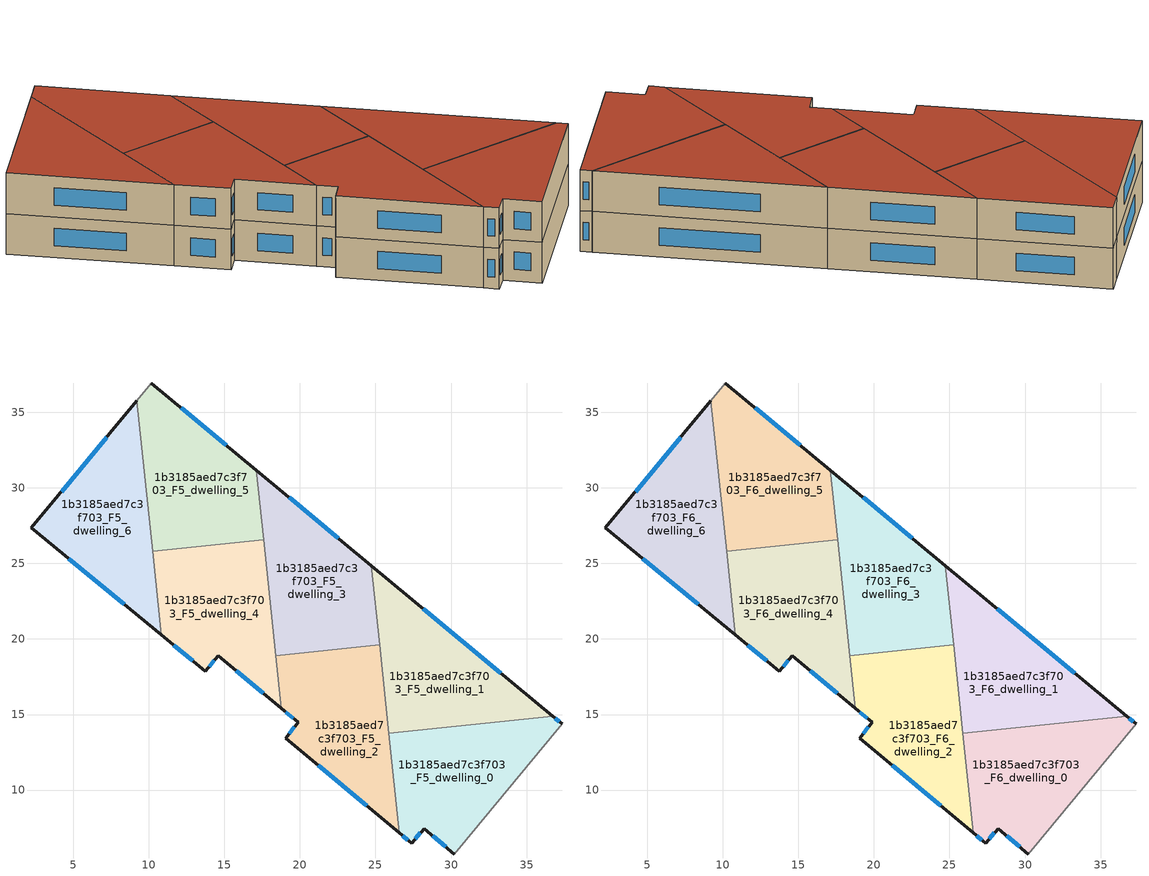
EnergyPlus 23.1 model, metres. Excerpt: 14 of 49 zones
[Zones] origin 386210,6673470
1b3185aed7c3f703_F5_dwelling_0
 floor to 1b3185aed7c3f703_F4_dwelling_0 (EU_floor_Construction): 37.35,14.38 30.22,5.77 28.21,7.46 27.38,6.49 26.56,7.18 25.87,13.76 36.73,14.89 z15
 wall outside (EU_wall_Construction): 26.56,7.18 27.38,6.49 28.21,7.46 30.22,5.77 / 37.35,14.38 36.73,14.89 z15:18
 wall to 1b3185aed7c3f703_F5_dwelling_1 (EU_wall_Construction): 36.73,14.89 25.87,13.76 z15:18
 wall adiabatic (EU_wall_Construction): 30.22,5.77 37.35,14.38 z15:18
 wall to 1b3185aed7c3f703_F5_dwelling_2 (EU_wall_Construction): 25.87,13.76 26.56,7.18 z15:18
 window (EU_Window_Construction): 26.79,6.98 27.15,6.69 / 37.17,14.52 36.91,14.74 / 28.79,6.97 29.65,6.25 / 27.62,6.77 27.98,7.18 z15.86:17.14
1b3185aed7c3f703_F5_dwelling_1
 floor to 1b3185aed7c3f703_F4_dwelling_1 (EU_floor_Construction): 36.73,14.89 25.87,13.76 24.72,24.86 z15
 wall outside (EU_wall_Construction): 36.73,14.89 24.72,24.86 z15:18
 wall to 1b3185aed7c3f703_F5_dwelling_3 (EU_wall_Construction): 24.72,24.86 25.27,19.62 z15:18
 wall to 1b3185aed7c3f703_F5_dwelling_2 (EU_wall_Construction): 25.27,19.62 25.87,13.76 z15:18
 window (EU_Window_Construction): 33.3,17.74 28.15,22.01 z15.86:17.14
1b3185aed7c3f703_F5_dwelling_2
 floor to 1b3185aed7c3f703_F4_dwelling_2 (EU_floor_Construction): 25.27,19.62 26.56,7.18 19.05,13.44 19.87,14.48 18.75,15.41 18.39,18.9 z15
 wall outside (EU_wall_Construction): 18.75,15.41 19.87,14.48 19.05,13.44 26.56,7.18 z15:18
 wall to 1b3185aed7c3f703_F5_dwelling_3 (EU_wall_Construction): 25.27,19.62 18.39,18.9 z15:18
 wall to 1b3185aed7c3f703_F5_dwelling_4 (EU_wall_Construction): 18.39,18.9 18.75,15.41 z15:18
 window (EU_Window_Construction): 21.2,11.65 24.41,8.97 / 19.64,14.18 19.29,13.73 / 19.07,15.15 19.55,14.74 z15.86:17.14
1b3185aed7c3f703_F5_dwelling_3
 floor to 1b3185aed7c3f703_F4_dwelling_3 (EU_floor_Construction): 24.72,24.86 25.27,19.62 18.39,18.9 17.11,31.18 z15
 wall outside (EU_wall_Construction): 24.72,24.86 17.11,31.18 z15:18
 wall to 1b3185aed7c3f703_F5_dwelling_5 (EU_wall_Construction): 17.11,31.18 17.59,26.58 z15:18
 wall to 1b3185aed7c3f703_F5_dwelling_4 (EU_wall_Construction): 17.59,26.58 18.39,18.9 z15:18
 window (EU_Window_Construction): 22.55,26.67 19.29,29.37 z15.86:17.14
1b3185aed7c3f703_F5_dwelling_4
 floor to 1b3185aed7c3f703_F4_dwelling_4 (EU_floor_Construction): 17.59,26.58 18.75,15.41 14.59,18.89 13.74,17.86 10.82,20.27 10.24,25.81 z15
 wall outside (EU_wall_Construction): 10.82,20.27 13.74,17.86 14.59,18.89 18.75,15.41 z15:18
 wall to 1b3185aed7c3f703_F5_dwelling_5 (EU_wall_Construction): 17.59,26.58 10.24,25.81 z15:18
 wall to 1b3185aed7c3f703_F5_dwelling_6 (EU_wall_Construction): 10.24,25.81 10.82,20.27 z15:18
 window (EU_Window_Construction): 13.98,18.15 14.35,18.59 / 11.65,19.58 12.91,18.55 / 15.78,17.89 17.56,16.41 z15.86:17.14
1b3185aed7c3f703_F5_dwelling_5
 floor to 1b3185aed7c3f703_F4_dwelling_5 (EU_floor_Construction): 17.11,31.18 17.59,26.58 10.24,25.81 9.21,35.77 10.17,36.94 z15
 wall outside (EU_wall_Construction): 17.11,31.18 10.17,36.94 z15:18
 wall adiabatic (EU_wall_Construction): 10.17,36.94 9.21,35.77 z15:18
 wall to 1b3185aed7c3f703_F5_dwelling_6 (EU_wall_Construction): 9.21,35.77 10.24,25.81 z15:18
 window (EU_Window_Construction): 15.13,32.83 12.16,35.29 z15.86:17.14
1b3185aed7c3f703_F5_dwelling_6
 floor to 1b3185aed7c3f703_F4_dwelling_6 (EU_floor_Construction): 9.21,35.77 10.82,20.27 2.23,27.35 z15
 wall outside (EU_wall_Construction): 9.21,35.77 2.23,27.35 10.82,20.27 z15:18
 window (EU_Window_Construction): 4.68,25.32 8.37,22.29 / 7.21,33.37 4.22,29.76 z15.86:17.14
1b3185aed7c3f703_F6_dwelling_0
 floor to 1b3185aed7c3f703_F5_dwelling_0 (EU_floor_Construction): 37.35,14.38 30.22,5.77 28.21,7.46 27.38,6.49 26.56,7.18 25.87,13.76 36.73,14.89 z18
 wall outside (EU_wall_Construction): 26.56,7.18 27.38,6.49 28.21,7.46 30.22,5.77 / 37.35,14.38 36.73,14.89 z18:21
 wall to 1b3185aed7c3f703_F6_dwelling_1 (EU_wall_Construction): 36.73,14.89 25.87,13.76 z18:21
 wall adiabatic (EU_wall_Construction): 30.22,5.77 37.35,14.38 z18:21
 wall to 1b3185aed7c3f703_F6_dwelling_2 (EU_wall_Construction): 25.87,13.76 26.56,7.18 z18:21
 window (EU_Window_Construction): 26.79,6.98 27.15,6.69 / 37.17,14.52 36.91,14.74 / 28.79,6.97 29.65,6.25 / 27.62,6.77 27.98,7.18 z18.86:20.14
 roof outside (EU_roof_Construction): 30.22,5.77 37.35,14.38 36.73,14.89 25.87,13.76 26.56,7.18 27.38,6.49 28.21,7.46 z21
1b3185aed7c3f703_F6_dwelling_1
 floor to 1b3185aed7c3f703_F5_dwelling_1 (EU_floor_Construction): 36.73,14.89 25.87,13.76 24.72,24.86 z18
 wall outside (EU_wall_Construction): 36.73,14.89 24.72,24.86 z18:21
 wall to 1b3185aed7c3f703_F6_dwelling_3 (EU_wall_Construction): 24.72,24.86 25.27,19.62 z18:21
 wall to 1b3185aed7c3f703_F6_dwelling_2 (EU_wall_Construction): 25.27,19.62 25.87,13.76 z18:21
 window (EU_Window_Construction): 33.3,17.74 28.15,22.01 z18.86:20.14
 roof outside (EU_roof_Construction): 36.73,14.89 24.72,24.86 25.87,13.76 z21
1b3185aed7c3f703_F6_dwelling_2
 floor to 1b3185aed7c3f703_F5_dwelling_2 (EU_floor_Construction): 25.27,19.62 26.56,7.18 19.05,13.44 19.87,14.48 18.75,15.41 18.39,18.9 z18
 wall outside (EU_wall_Construction): 18.75,15.41 19.87,14.48 19.05,13.44 26.56,7.18 z18:21
 wall to 1b3185aed7c3f703_F6_dwelling_3 (EU_wall_Construction): 25.27,19.62 18.39,18.9 z18:21
 wall to 1b3185aed7c3f703_F6_dwelling_4 (EU_wall_Construction): 18.39,18.9 18.75,15.41 z18:21
 window (EU_Window_Construction): 21.2,11.65 24.41,8.97 / 19.64,14.18 19.29,13.73 / 19.07,15.15 19.55,14.74 z18.86:20.14
 roof outside (EU_roof_Construction): 26.56,7.18 25.27,19.62 18.39,18.9 18.75,15.41 19.87,14.48 19.05,13.44 z21
1b3185aed7c3f703_F6_dwelling_3
 floor to 1b3185aed7c3f703_F5_dwelling_3 (EU_floor_Construction): 24.72,24.86 25.27,19.62 18.39,18.9 17.11,31.18 z18
 wall outside (EU_wall_Construction): 24.72,24.86 17.11,31.18 z18:21
 wall to 1b3185aed7c3f703_F6_dwelling_5 (EU_wall_Construction): 17.11,31.18 17.59,26.58 z18:21
 wall to 1b3185aed7c3f703_F6_dwelling_4 (EU_wall_Construction): 17.59,26.58 18.39,18.9 z18:21
 window (EU_Window_Construction): 22.55,26.67 19.29,29.37 z18.86:20.14
 roof outside (EU_roof_Construction): 25.27,19.62 24.72,24.86 17.11,31.18 18.39,18.9 z21
1b3185aed7c3f703_F6_dwelling_4
 floor to 1b3185aed7c3f703_F5_dwelling_4 (EU_floor_Construction): 17.59,26.58 18.75,15.41 14.59,18.89 13.74,17.86 10.82,20.27 10.24,25.81 z18
 wall outside (EU_wall_Construction): 10.82,20.27 13.74,17.86 14.59,18.89 18.75,15.41 z18:21
 wall to 1b3185aed7c3f703_F6_dwelling_5 (EU_wall_Construction): 17.59,26.58 10.24,25.81 z18:21
 wall to 1b3185aed7c3f703_F6_dwelling_6 (EU_wall_Construction): 10.24,25.81 10.82,20.27 z18:21
 window (EU_Window_Construction): 13.98,18.15 14.35,18.59 / 11.65,19.58 12.91,18.55 / 15.78,17.89 17.56,16.41 z18.86:20.14
 roof outside (EU_roof_Construction): 18.75,15.41 17.59,26.58 10.24,25.81 10.82,20.27 13.74,17.86 14.59,18.89 z21
1b3185aed7c3f703_F6_dwelling_5
 floor to 1b3185aed7c3f703_F5_dwelling_5 (EU_floor_Construction): 17.11,31.18 17.59,26.58 10.24,25.81 9.21,35.77 10.17,36.94 z18
 wall outside (EU_wall_Construction): 17.11,31.18 10.17,36.94 z18:21
 wall adiabatic (EU_wall_Construction): 10.17,36.94 9.21,35.77 z18:21
 wall to 1b3185aed7c3f703_F6_dwelling_6 (EU_wall_Construction): 9.21,35.77 10.24,25.81 z18:21
 window (EU_Window_Construction): 15.13,32.83 12.16,35.29 z18.86:20.14
 roof outside (EU_roof_Construction): 17.59,26.58 17.11,31.18 10.17,36.94 9.21,35.77 10.24,25.81 z21
1b3185aed7c3f703_F6_dwelling_6
 floor to 1b3185aed7c3f703_F5_dwelling_6 (EU_floor_Construction): 9.21,35.77 10.82,20.27 2.23,27.35 z18
 wall outside (EU_wall_Construction): 9.21,35.77 2.23,27.35 10.82,20.27 z18:21
 window (EU_Window_Construction): 4.68,25.32 8.37,22.29 / 7.21,33.37 4.22,29.76 z18.86:20.14
 roof outside (EU_roof_Construction): 10.82,20.27 9.21,35.77 2.23,27.35 z21
[Building]
EU S2 Campaign: North Axis=0; Terrain=City; Solar Distribution=FullExterior
[Site:Location]
Helsinki-Vantaa.AP: Latitude=60.317; Longitude=24.963; Time Zone=2; Elevation=54.6
[SizingPeriod:WeatherFileDays]
AnnualSizingPeriod: Begin Month=1; Begin Day of Month=1; End Month=12; End Day of Month=31; Day of Week for Start Day=Monday; Use Weather File Daylight Saving Period=No; Use Weather File Rain and Snow Indicators=No
[MATERIAL]
EU_InternalMass_Material: Roughness=MediumRough; Thickness=0.1; Conductivity=1; Density=1800; Specific Heat=900; Thermal Absorptance=0.9; Solar Absorptance=0.7; Visible Absorptance=0.7
[MATERIAL:NOMASS] Roughness=MediumRough; Thermal Absorptance=0.9; Solar Absorptance=0.7; Visible Absorptance=0.7
Name | Thermal Resistance
EU_wall_NoMass | 1.10183
EU_roof_NoMass; EU_floor_NoMass | 1.70606
[WINDOWMATERIAL:SIMPLEGLAZINGSYSTEM]
EU_Window_SimpleGlazing: UFactor=3.11035; Solar Heat Gain Coefficient=0.8; Visible Transmittance=0.8
[CONSTRUCTION]
EU_wall_Construction: EU_wall_NoMass
EU_roof_Construction: EU_roof_NoMass
EU_floor_Construction: EU_floor_NoMass
EU_Window_Construction: EU_Window_SimpleGlazing
EU_InternalMass_Construction: EU_InternalMass_Material
[ZONE] Type=1; Multiplier=1; Ceiling Height=autocalculate; Floor Area=autocalculate; Part of Total Floor Area=Yes
Name | Volume
1b3185aed7c3f703_F5_dwelling_0; 1b3185aed7c3f703_F6_dwelling_0 | 182.679
1b3185aed7c3f703_F5_dwelling_1; 1b3185aed7c3f703_F6_dwelling_1 | 182.719
1b3185aed7c3f703_F5_dwelling_2; 1b3185aed7c3f703_F6_dwelling_2 | 182.678
1b3185aed7c3f703_F5_dwelling_3; 1b3185aed7c3f703_F6_dwelling_3 | 182.696
1b3185aed7c3f703_F5_dwelling_4; 1b3185aed7c3f703_F6_dwelling_4 | 182.701
1b3185aed7c3f703_F5_dwelling_5; 1b3185aed7c3f703_F6_dwelling_5 | 182.692
1b3185aed7c3f703_F5_dwelling_6; 1b3185aed7c3f703_F6_dwelling_6 | 182.673
[INTERNALMASS] Construction=EU_InternalMass_Construction
Name | Zone or ZoneList | Surface Area
1b3185aed7c3f703_F5_dwelling_0_EU_InternalMass | 1b3185aed7c3f703_F5_dwelling_0 | 60.8912
1b3185aed7c3f703_F5_dwelling_1_EU_InternalMass | 1b3185aed7c3f703_F5_dwelling_1 | 60.9058
1b3185aed7c3f703_F5_dwelling_2_EU_InternalMass | 1b3185aed7c3f703_F5_dwelling_2 | 60.8942
1b3185aed7c3f703_F5_dwelling_3_EU_InternalMass | 1b3185aed7c3f703_F5_dwelling_3 | 60.8973
1b3185aed7c3f703_F5_dwelling_4_EU_InternalMass | 1b3185aed7c3f703_F5_dwelling_4 | 60.9004
1b3185aed7c3f703_F5_dwelling_5_EU_InternalMass | 1b3185aed7c3f703_F5_dwelling_5 | 60.8991
1b3185aed7c3f703_F5_dwelling_6_EU_InternalMass | 1b3185aed7c3f703_F5_dwelling_6 | 60.8964
1b3185aed7c3f703_F6_dwelling_0_EU_InternalMass | 1b3185aed7c3f703_F6_dwelling_0 | 60.8912
1b3185aed7c3f703_F6_dwelling_1_EU_InternalMass | 1b3185aed7c3f703_F6_dwelling_1 | 60.9058
1b3185aed7c3f703_F6_dwelling_2_EU_InternalMass | 1b3185aed7c3f703_F6_dwelling_2 | 60.8942
1b3185aed7c3f703_F6_dwelling_3_EU_InternalMass | 1b3185aed7c3f703_F6_dwelling_3 | 60.8973
1b3185aed7c3f703_F6_dwelling_4_EU_InternalMass | 1b3185aed7c3f703_F6_dwelling_4 | 60.9004
1b3185aed7c3f703_F6_dwelling_5_EU_InternalMass | 1b3185aed7c3f703_F6_dwelling_5 | 60.8991
1b3185aed7c3f703_F6_dwelling_6_EU_InternalMass | 1b3185aed7c3f703_F6_dwelling_6 | 60.8964
[OTHEREQUIPMENT] Fuel Type=Electricity; Design Level Calculation Method=Watts/Area; Power per Zone Floor Area=1; Fraction Latent=0; Fraction Radiant=0; Fraction Lost=0; Carbon Dioxide Generation Rate=0; EndUse Subcategory=EU_Step8_InternalGains
Name | Zone or ZoneList or Space or SpaceList | Schedule
EU_Step8_InternalGain_1b3185aed7c3f703_F5_dwelling_0_f000 | 1b3185aed7c3f703_F5_dwelling_0 | EU_Step8_GainSchedule_1b3185aed7c3f703_F5_dwelling_0_f000
EU_Step8_InternalGain_1b3185aed7c3f703_F5_dwelling_1_f000 | 1b3185aed7c3f703_F5_dwelling_1 | EU_Step8_GainSchedule_1b3185aed7c3f703_F5_dwelling_1_f000
EU_Step8_InternalGain_1b3185aed7c3f703_F5_dwelling_2_f000 | 1b3185aed7c3f703_F5_dwelling_2 | EU_Step8_GainSchedule_1b3185aed7c3f703_F5_dwelling_2_f000
EU_Step8_InternalGain_1b3185aed7c3f703_F5_dwelling_3_f000 | 1b3185aed7c3f703_F5_dwelling_3 | EU_Step8_GainSchedule_1b3185aed7c3f703_F5_dwelling_3_f000
EU_Step8_InternalGain_1b3185aed7c3f703_F5_dwelling_4_f000 | 1b3185aed7c3f703_F5_dwelling_4 | EU_Step8_GainSchedule_1b3185aed7c3f703_F5_dwelling_4_f000
EU_Step8_InternalGain_1b3185aed7c3f703_F5_dwelling_5_f000 | 1b3185aed7c3f703_F5_dwelling_5 | EU_Step8_GainSchedule_1b3185aed7c3f703_F5_dwelling_5_f000
EU_Step8_InternalGain_1b3185aed7c3f703_F5_dwelling_6_f000 | 1b3185aed7c3f703_F5_dwelling_6 | EU_Step8_GainSchedule_1b3185aed7c3f703_F5_dwelling_6_f000
EU_Step8_InternalGain_1b3185aed7c3f703_F6_dwelling_0_f000 | 1b3185aed7c3f703_F6_dwelling_0 | EU_Step8_GainSchedule_1b3185aed7c3f703_F6_dwelling_0_f000
EU_Step8_InternalGain_1b3185aed7c3f703_F6_dwelling_1_f000 | 1b3185aed7c3f703_F6_dwelling_1 | EU_Step8_GainSchedule_1b3185aed7c3f703_F6_dwelling_1_f000
EU_Step8_InternalGain_1b3185aed7c3f703_F6_dwelling_2_f000 | 1b3185aed7c3f703_F6_dwelling_2 | EU_Step8_GainSchedule_1b3185aed7c3f703_F6_dwelling_2_f000
EU_Step8_InternalGain_1b3185aed7c3f703_F6_dwelling_3_f000 | 1b3185aed7c3f703_F6_dwelling_3 | EU_Step8_GainSchedule_1b3185aed7c3f703_F6_dwelling_3_f000
EU_Step8_InternalGain_1b3185aed7c3f703_F6_dwelling_4_f000 | 1b3185aed7c3f703_F6_dwelling_4 | EU_Step8_GainSchedule_1b3185aed7c3f703_F6_dwelling_4_f000
EU_Step8_InternalGain_1b3185aed7c3f703_F6_dwelling_5_f000 | 1b3185aed7c3f703_F6_dwelling_5 | EU_Step8_GainSchedule_1b3185aed7c3f703_F6_dwelling_5_f000
EU_Step8_InternalGain_1b3185aed7c3f703_F6_dwelling_6_f000 | 1b3185aed7c3f703_F6_dwelling_6 | EU_Step8_GainSchedule_1b3185aed7c3f703_F6_dwelling_6_f000
[ZONEVENTILATION:DESIGNFLOWRATE] Schedule=EU_AlwaysOn; Design Flow Rate Calculation Method=AirChanges/Hour; Air Changes per Hour=0.756316; Ventilation Type=Natural; Fan Pressure Rise=0; Fan Total Efficiency=1; Constant Term Coefficient=1; Temperature Term Coefficient=0; Velocity Term Coefficient=0; Velocity Squared Term Coefficient=0; Minimum Indoor Temperature=-100; Maximum Indoor Temperature=100; Delta Temperature=-100; Minimum Outdoor Temperature=-100; Maximum Outdoor Temperature=100; Maximum Wind Speed=40
Name | Zone or ZoneList or Space or SpaceList
EU_ConstantAir_1b3185aed7c3f703_F5_dwelling_0 | 1b3185aed7c3f703_F5_dwelling_0
EU_ConstantAir_1b3185aed7c3f703_F5_dwelling_1 | 1b3185aed7c3f703_F5_dwelling_1
EU_ConstantAir_1b3185aed7c3f703_F5_dwelling_2 | 1b3185aed7c3f703_F5_dwelling_2
EU_ConstantAir_1b3185aed7c3f703_F5_dwelling_3 | 1b3185aed7c3f703_F5_dwelling_3
EU_ConstantAir_1b3185aed7c3f703_F5_dwelling_4 | 1b3185aed7c3f703_F5_dwelling_4
EU_ConstantAir_1b3185aed7c3f703_F5_dwelling_5 | 1b3185aed7c3f703_F5_dwelling_5
EU_ConstantAir_1b3185aed7c3f703_F5_dwelling_6 | 1b3185aed7c3f703_F5_dwelling_6
EU_ConstantAir_1b3185aed7c3f703_F6_dwelling_0 | 1b3185aed7c3f703_F6_dwelling_0
EU_ConstantAir_1b3185aed7c3f703_F6_dwelling_1 | 1b3185aed7c3f703_F6_dwelling_1
EU_ConstantAir_1b3185aed7c3f703_F6_dwelling_2 | 1b3185aed7c3f703_F6_dwelling_2
EU_ConstantAir_1b3185aed7c3f703_F6_dwelling_3 | 1b3185aed7c3f703_F6_dwelling_3
EU_ConstantAir_1b3185aed7c3f703_F6_dwelling_4 | 1b3185aed7c3f703_F6_dwelling_4
EU_ConstantAir_1b3185aed7c3f703_F6_dwelling_5 | 1b3185aed7c3f703_F6_dwelling_5
EU_ConstantAir_1b3185aed7c3f703_F6_dwelling_6 | 1b3185aed7c3f703_F6_dwelling_6
[HVACTEMPLATE:THERMOSTAT] Constant Heating Setpoint=20; Constant Cooling Setpoint=50
EU_HeatOnly_1b3185aed7c3f703_F0_dwelling_0; EU_HeatOnly_1b3185aed7c3f703_F0_dwelling_1; EU_HeatOnly_1b3185aed7c3f703_F0_dwelling_2; EU_HeatOnly_1b3185aed7c3f703_F0_dwelling_3; EU_HeatOnly_1b3185aed7c3f703_F0_dwelling_4; EU_HeatOnly_1b3185aed7c3f703_F0_dwelling_5; EU_HeatOnly_1b3185aed7c3f703_F0_dwelling_6; EU_HeatOnly_1b3185aed7c3f703_F1_dwelling_0; EU_HeatOnly_1b3185aed7c3f703_F1_dwelling_1; EU_HeatOnly_1b3185aed7c3f703_F1_dwelling_2; EU_HeatOnly_1b3185aed7c3f703_F1_dwelling_3; EU_HeatOnly_1b3185aed7c3f703_F1_dwelling_4; EU_HeatOnly_1b3185aed7c3f703_F1_dwelling_5; EU_HeatOnly_1b3185aed7c3f703_F1_dwelling_6; EU_HeatOnly_1b3185aed7c3f703_F2_dwelling_0; EU_HeatOnly_1b3185aed7c3f703_F2_dwelling_1; EU_HeatOnly_1b3185aed7c3f703_F2_dwelling_2; EU_HeatOnly_1b3185aed7c3f703_F2_dwelling_3; EU_HeatOnly_1b3185aed7c3f703_F2_dwelling_4; EU_HeatOnly_1b3185aed7c3f703_F2_dwelling_5; EU_HeatOnly_1b3185aed7c3f703_F2_dwelling_6; EU_HeatOnly_1b3185aed7c3f703_F3_dwelling_0; EU_HeatOnly_1b3185aed7c3f703_F3_dwelling_1; EU_HeatOnly_1b3185aed7c3f703_F3_dwelling_2; EU_HeatOnly_1b3185aed7c3f703_F3_dwelling_3; EU_HeatOnly_1b3185aed7c3f703_F3_dwelling_4; EU_HeatOnly_1b3185aed7c3f703_F3_dwelling_5; EU_HeatOnly_1b3185aed7c3f703_F3_dwelling_6; EU_HeatOnly_1b3185aed7c3f703_F4_dwelling_0; EU_HeatOnly_1b3185aed7c3f703_F4_dwelling_1; EU_HeatOnly_1b3185aed7c3f703_F4_dwelling_2; EU_HeatOnly_1b3185aed7c3f703_F4_dwelling_3; EU_HeatOnly_1b3185aed7c3f703_F4_dwelling_4; EU_HeatOnly_1b3185aed7c3f703_F4_dwelling_5; EU_HeatOnly_1b3185aed7c3f703_F4_dwelling_6; EU_HeatOnly_1b3185aed7c3f703_F5_dwelling_0; EU_HeatOnly_1b3185aed7c3f703_F5_dwelling_1; EU_HeatOnly_1b3185aed7c3f703_F5_dwelling_2; EU_HeatOnly_1b3185aed7c3f703_F5_dwelling_3; EU_HeatOnly_1b3185aed7c3f703_F5_dwelling_4; EU_HeatOnly_1b3185aed7c3f703_F5_dwelling_5; EU_HeatOnly_1b3185aed7c3f703_F5_dwelling_6; EU_HeatOnly_1b3185aed7c3f703_F6_dwelling_0; EU_HeatOnly_1b3185aed7c3f703_F6_dwelling_1; EU_HeatOnly_1b3185aed7c3f703_F6_dwelling_2; EU_HeatOnly_1b3185aed7c3f703_F6_dwelling_3; EU_HeatOnly_1b3185aed7c3f703_F6_dwelling_4; EU_HeatOnly_1b3185aed7c3f703_F6_dwelling_5; EU_HeatOnly_1b3185aed7c3f703_F6_dwelling_6
[HVACTEMPLATE:ZONE:IDEALLOADSAIRSYSTEM] System Availability Schedule=EU_AlwaysOn; Maximum Heating Supply Air Temperature=50; Minimum Cooling Supply Air Temperature=13; Maximum Heating Supply Air Humidity Ratio=0.0156; Minimum Cooling Supply Air Humidity Ratio=0.0077; Heating Limit=NoLimit; Cooling Limit=NoLimit; Heating Availability Schedule=EU_AlwaysOn; Cooling Availability Schedule=EU_CoolingOff; Dehumidification Control Type=ConstantSensibleHeatRatio; Cooling Sensible Heat Ratio=0.7; Dehumidification Setpoint=60; Humidification Control Type=None; Humidification Setpoint=30; Outdoor Air Method=None; Outdoor Air Flow Rate per Person=0.00944; Outdoor Air Flow Rate per Zone Floor Area=0; Outdoor Air Flow Rate per Zone=0; Demand Controlled Ventilation Type=None; Outdoor Air Economizer Type=NoEconomizer; Heat Recovery Type=None; Sensible Heat Recovery Effectiveness=0.7; Latent Heat Recovery Effectiveness=0.65
Name | Template Thermostat
1b3185aed7c3f703_F5_dwelling_0 | EU_HeatOnly_1b3185aed7c3f703_F5_dwelling_0
1b3185aed7c3f703_F5_dwelling_1 | EU_HeatOnly_1b3185aed7c3f703_F5_dwelling_1
1b3185aed7c3f703_F5_dwelling_2 | EU_HeatOnly_1b3185aed7c3f703_F5_dwelling_2
1b3185aed7c3f703_F5_dwelling_3 | EU_HeatOnly_1b3185aed7c3f703_F5_dwelling_3
1b3185aed7c3f703_F5_dwelling_4 | EU_HeatOnly_1b3185aed7c3f703_F5_dwelling_4
1b3185aed7c3f703_F5_dwelling_5 | EU_HeatOnly_1b3185aed7c3f703_F5_dwelling_5
1b3185aed7c3f703_F5_dwelling_6 | EU_HeatOnly_1b3185aed7c3f703_F5_dwelling_6
1b3185aed7c3f703_F6_dwelling_0 | EU_HeatOnly_1b3185aed7c3f703_F6_dwelling_0
1b3185aed7c3f703_F6_dwelling_1 | EU_HeatOnly_1b3185aed7c3f703_F6_dwelling_1
1b3185aed7c3f703_F6_dwelling_2 | EU_HeatOnly_1b3185aed7c3f703_F6_dwelling_2
1b3185aed7c3f703_F6_dwelling_3 | EU_HeatOnly_1b3185aed7c3f703_F6_dwelling_3
1b3185aed7c3f703_F6_dwelling_4 | EU_HeatOnly_1b3185aed7c3f703_F6_dwelling_4
1b3185aed7c3f703_F6_dwelling_5 | EU_HeatOnly_1b3185aed7c3f703_F6_dwelling_5
1b3185aed7c3f703_F6_dwelling_6 | EU_HeatOnly_1b3185aed7c3f703_F6_dwelling_6
[SIZING:ZONE] Zone Cooling Design Supply Air Temperature Input Method=SupplyAirTemperature; Zone Cooling Design Supply Air Temperature=13; Zone Heating Design Supply Air Temperature Input Method=SupplyAirTemperature; Zone Heating Design Supply Air Temperature=50; Zone Cooling Design Supply Air Humidity Ratio=0.008; Zone Heating Design Supply Air Humidity Ratio=0.008; Cooling Design Air Flow Method=DesignDay; Cooling Design Air Flow Rate=0; Cooling Minimum Air Flow per Zone Floor Area=0.000762; Cooling Minimum Air Flow=0; Cooling Minimum Air Flow Fraction=0.2; Heating Design Air Flow Method=DesignDay; Heating Design Air Flow Rate=0; Heating Maximum Air Flow per Zone Floor Area=0.002032; Heating Maximum Air Flow=0.141576; Heating Maximum Air Flow Fraction=0.3; Account for Dedicated Outdoor Air System=No; Dedicated Outdoor Air System Control Strategy=NeutralSupplyAir; Dedicated Outdoor Air Low Setpoint Temperature for Design=autosize; Dedicated Outdoor Air High Setpoint Temperature for Design=autosize; Zone Load Sizing Method=Sensible Load Only No Latent Load; Zone Latent Cooling Design Supply Air Humidity Ratio Input Method=HumidityRatioDifference; Zone Cooling Design Supply Air Humidity Ratio Difference=0.005; Zone Latent Heating Design Supply Air Humidity Ratio Input Method=HumidityRatioDifference; Zone Humidification Design Supply Air Humidity Ratio Difference=0.005
1b3185aed7c3f703_F5_dwelling_0; 1b3185aed7c3f703_F5_dwelling_1; 1b3185aed7c3f703_F5_dwelling_2; 1b3185aed7c3f703_F5_dwelling_3; 1b3185aed7c3f703_F5_dwelling_4; 1b3185aed7c3f703_F5_dwelling_5; 1b3185aed7c3f703_F5_dwelling_6; 1b3185aed7c3f703_F6_dwelling_0; 1b3185aed7c3f703_F6_dwelling_1; 1b3185aed7c3f703_F6_dwelling_2; 1b3185aed7c3f703_F6_dwelling_3; 1b3185aed7c3f703_F6_dwelling_4; 1b3185aed7c3f703_F6_dwelling_5; 1b3185aed7c3f703_F6_dwelling_6
[SCHEDULE:CONSTANT]
Name | Hourly Value
EU_AlwaysOn | 1
EU_CoolingOff | 0
[SCHEDULE:FILE] Column Number=1; Rows to Skip at Top=0; Number of Hours of Data=8760; Column Separator=Comma; Interpolate to Timestep=No; Minutes per Item=60; Adjust Schedule for Daylight Savings=Yes
Name | File
EU_Step8_GainSchedule_1b3185aed7c3f703_F5_dwelling_0_f000 | ../../schedules/1b3185aed7c3f703/1b3185aed7c3f703_F5_dwelling_0_f000_gain.csv
EU_Step8_GainSchedule_1b3185aed7c3f703_F5_dwelling_1_f000 | ../../schedules/1b3185aed7c3f703/1b3185aed7c3f703_F5_dwelling_1_f000_gain.csv
EU_Step8_GainSchedule_1b3185aed7c3f703_F5_dwelling_2_f000 | ../../schedules/1b3185aed7c3f703/1b3185aed7c3f703_F5_dwelling_2_f000_gain.csv
EU_Step8_GainSchedule_1b3185aed7c3f703_F5_dwelling_3_f000 | ../../schedules/1b3185aed7c3f703/1b3185aed7c3f703_F5_dwelling_3_f000_gain.csv
EU_Step8_GainSchedule_1b3185aed7c3f703_F5_dwelling_4_f000 | ../../schedules/1b3185aed7c3f703/1b3185aed7c3f703_F5_dwelling_4_f000_gain.csv
EU_Step8_GainSchedule_1b3185aed7c3f703_F5_dwelling_5_f000 | ../../schedules/1b3185aed7c3f703/1b3185aed7c3f703_F5_dwelling_5_f000_gain.csv
EU_Step8_GainSchedule_1b3185aed7c3f703_F5_dwelling_6_f000 | ../../schedules/1b3185aed7c3f703/1b3185aed7c3f703_F5_dwelling_6_f000_gain.csv
EU_Step8_GainSchedule_1b3185aed7c3f703_F6_dwelling_0_f000 | ../../schedules/1b3185aed7c3f703/1b3185aed7c3f703_F6_dwelling_0_f000_gain.csv
EU_Step8_GainSchedule_1b3185aed7c3f703_F6_dwelling_1_f000 | ../../schedules/1b3185aed7c3f703/1b3185aed7c3f703_F6_dwelling_1_f000_gain.csv
EU_Step8_GainSchedule_1b3185aed7c3f703_F6_dwelling_2_f000 | ../../schedules/1b3185aed7c3f703/1b3185aed7c3f703_F6_dwelling_2_f000_gain.csv
EU_Step8_GainSchedule_1b3185aed7c3f703_F6_dwelling_3_f000 | ../../schedules/1b3185aed7c3f703/1b3185aed7c3f703_F6_dwelling_3_f000_gain.csv
EU_Step8_GainSchedule_1b3185aed7c3f703_F6_dwelling_4_f000 | ../../schedules/1b3185aed7c3f703/1b3185aed7c3f703_F6_dwelling_4_f000_gain.csv
EU_Step8_GainSchedule_1b3185aed7c3f703_F6_dwelling_5_f000 | ../../schedules/1b3185aed7c3f703/1b3185aed7c3f703_F6_dwelling_5_f000_gain.csv
EU_Step8_GainSchedule_1b3185aed7c3f703_F6_dwelling_6_f000 | ../../schedules/1b3185aed7c3f703/1b3185aed7c3f703_F6_dwelling_6_f000_gain.csv
